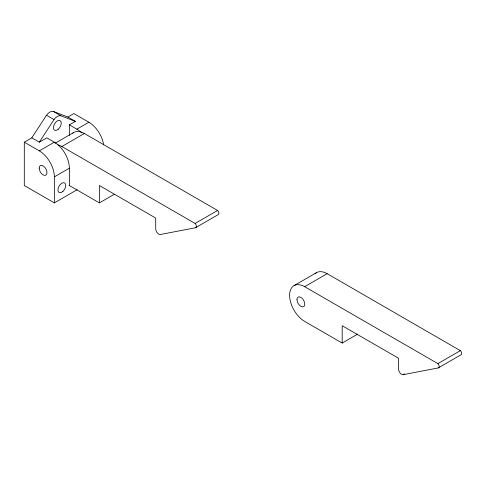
<?xml version="1.0" encoding="UTF-8"?>
<svg xmlns="http://www.w3.org/2000/svg" width="486" height="486" viewBox="0 0 486 486"><rect width="100%" height="100%" fill="white"/><g stroke="black" fill="none" stroke-linecap="round" stroke-linejoin="round"><path stroke-width="0.73" d="M77.165 189.704L54.341 202.887L24.3 185.543L24.3 142.185L31.809 137.848L46.51 115.249A8.159 4.708 -60 0 1 53.527 111.519L67.858 117.035L75.366 121.372L69.358 124.841L69.358 135.4M31.809 137.848L39.317 142.185L54.019 119.58A8.159 4.708 -60 0 1 61.036 115.856L75.366 121.372M67.858 117.035L73.866 113.566L88.883 122.241A21.238 12.265 60 0 1 103.639 144.877M39.317 142.185L46.832 137.848L54.341 142.185A21.238 12.265 60 0 1 69.358 168.199L69.358 185.543M24.3 142.185L39.317 150.854L54.341 142.185M69.358 124.841L76.867 129.179L88.883 122.241M55.088 143.236L73.757 132.459M57.962 144.864A21.238 12.265 60 0 1 61.85 146.517L84.376 133.51L217.801 210.614A2.831 1.634 60 0 1 218.026 214.739L195.5 227.746L160.398 234.501A4.246 2.448 60 0 1 155.739 229.155L155.72 218.062L99.399 185.543L99.399 202.887L114.204 194.339M54.341 202.887L54.341 176.868L69.358 168.199M61.85 146.517L195.099 223.451L217.631 210.444M294.012 285.64L316.544 272.634M342.18 343.055L304.637 321.38A21.238 12.265 60 0 1 289.613 295.36A21.238 12.265 60 0 1 304.637 286.691L327.163 273.685L460.588 350.783A2.831 1.634 60 0 1 460.813 354.914L438.281 367.92L403.186 374.676A4.246 2.448 60 0 1 398.526 369.324L398.508 358.231L342.18 325.711L342.18 343.055L357.629 334.137M403.186 374.676L404.474 373.928M304.637 286.691L437.886 363.619L460.412 350.613M53.527 111.519L61.036 115.856M46.51 115.249L54.019 119.58M68.969 185.318L99.399 202.887M437.886 363.619L438.062 363.789A2.831 1.634 60 0 1 438.281 367.92M195.099 223.451L195.275 223.621A2.831 1.634 60 0 1 195.5 227.746M315.013 273.818A21.238 12.265 60 0 1 327.163 273.685M72.706 133.2A21.238 12.265 60 0 1 84.376 133.51M39.317 150.854A21.238 12.265 60 0 1 54.341 176.868M76.867 129.179A21.238 12.265 60 0 1 81.824 133.012M296.976 299.613A5.522 3.189 60 0 0 302.833 306.897A5.522 3.189 60 0 0 302.833 299.09A5.522 3.189 60 0 0 296.976 299.613M58.356 129.179A5.522 3.189 -60 0 0 60.106 120.619A5.522 3.189 -60 0 0 53.569 126.415A5.522 3.189 -60 0 0 58.356 129.179M62.858 191.484A5.522 3.189 -60 0 0 64.608 182.924A5.522 3.189 -60 0 0 58.077 188.72A5.522 3.189 -60 0 0 62.858 191.484M39.172 168.113A5.522 3.189 60 0 0 45.028 175.397A5.522 3.189 60 0 0 45.028 167.591A5.522 3.189 60 0 0 39.172 168.113"/></g></svg>
